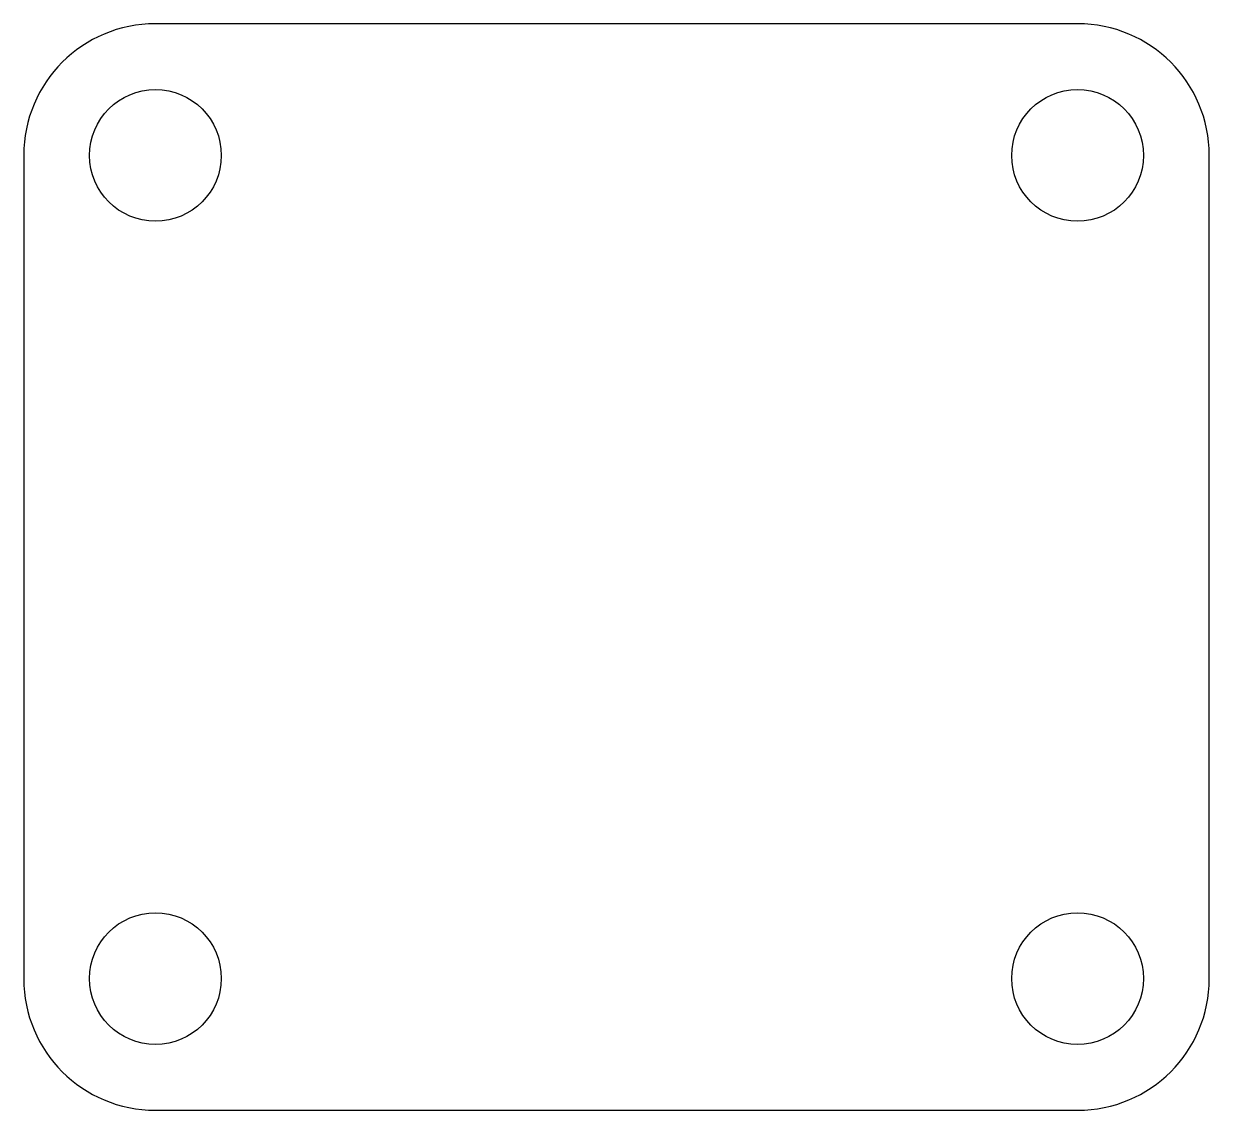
# Model space of a CAD drawing. Extents: x -21.5 to -3.5, y 11.6 to 28.1.
import ezdxf

# ---------------------------------------------------------------- set-up
doc = ezdxf.new("R2010")
doc.units = 0

msp = doc.modelspace()

# ---------------------------------------------------------------- linework, layer by layer
at = {"layer": 'c3-edge'}
for p, q in [((-5.525, 28.125), (-19.525, 28.125)), ((-21.525, 26.125), (-21.525, 13.625)), ((-3.525, 13.625), (-3.525, 26.125)), ((-19.525, 11.625), (-5.525, 11.625))]:
    msp.add_line(p, q, dxfattribs=at)
for centre in [(-19.525, 26.125), (-5.525, 26.125), (-19.525, 13.625), (-5.525, 13.625)]:
    msp.add_circle(centre, 1, dxfattribs=at)
for centre, start, end in [((-19.525, 26.125), 90, 180), ((-5.525, 26.125), 0, 90), ((-19.525, 13.625), 180, -90), ((-5.525, 13.625), -90, 0)]:
    msp.add_arc(centre, 2, start, end, dxfattribs=at)

doc.saveas('drawing.dxf')
